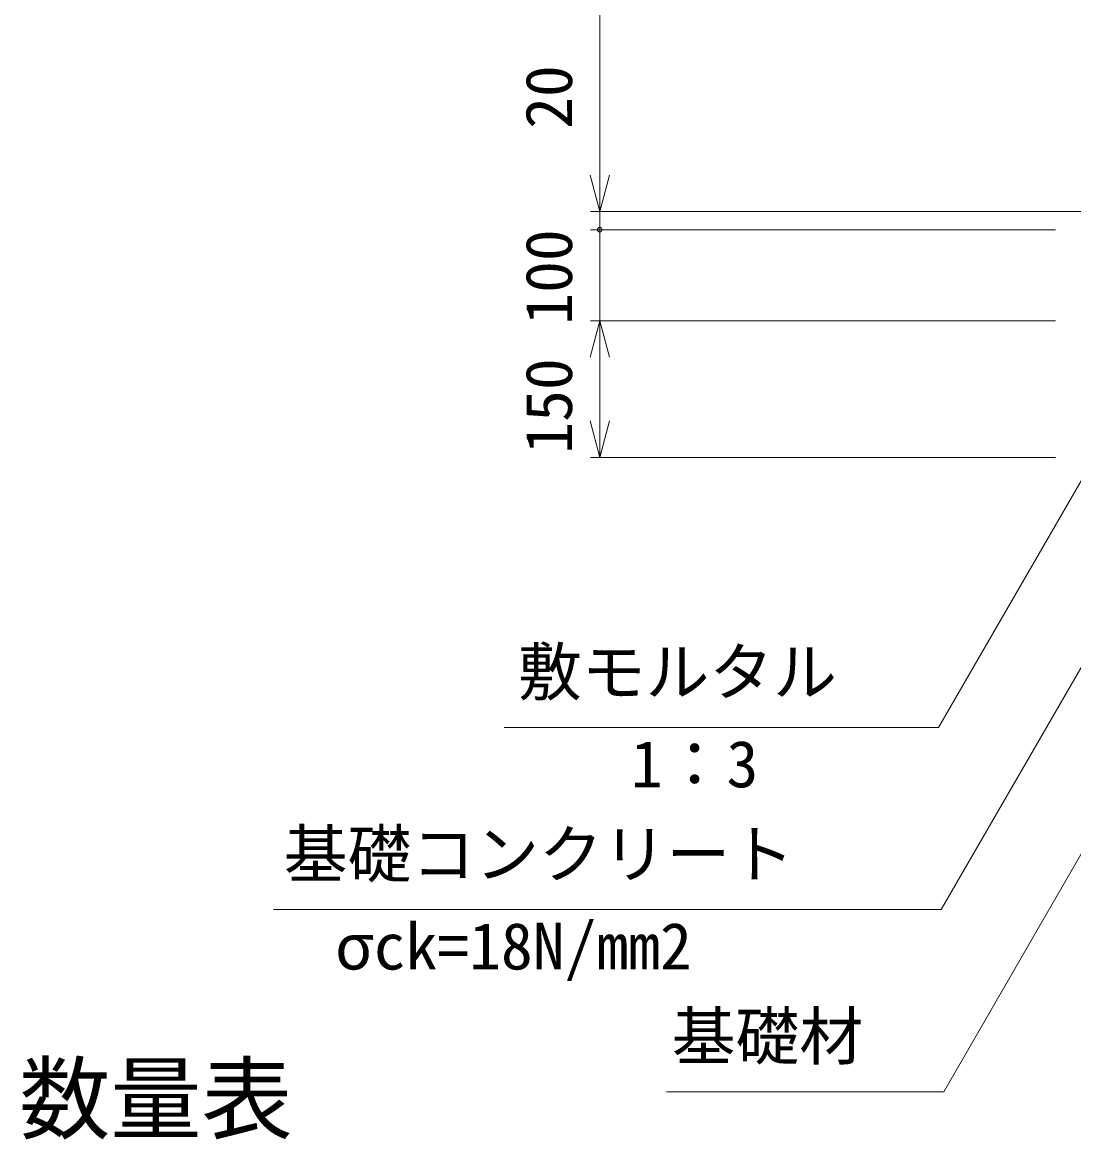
# Model space of a CAD drawing. Units: millimetres, scale not verified. Extents: x 0 to 252300, y 59400 to 118800.
# Drawn here: x 29545 to 35313, y 72495 to 78629 of the extents above; entities that cross this region are included whole.
import ezdxf
from ezdxf.enums import TextEntityAlignment as Align

# ---------------------------------------------------------------- set-up
doc = ezdxf.new("R2010")
doc.units = ezdxf.units.MM
doc.header["$LTSCALE"] = 300
for name, color, linetype, lineweight in [('0_2', 1, 'Continuous', 18), ('D-STR-DIM', 7, 'Continuous', 18), ('D-STR-HTXT', 7, 'Continuous', 18)]:
    doc.layers.add(name, color=color, linetype=linetype, lineweight=lineweight)
doc.layers.add('D-MTR', color=1, linetype='Continuous')
doc.styles.add('ＭＳ ゴシック', font='')
doc.styles.get('ＭＳ ゴシック').set_extended_font_data('MS Gothic')

msp = doc.modelspace()

# ---------------------------------------------------------------- linework, layer by layer
at = {"layer": '0_2'}
for p, q in [((32712.9, 77590.7), (32659.4, 77790.7)), ((32712.9, 77590.7), (32659.4, 77790.7)), ((32766.5, 77790.7), (32712.9, 77590.7)), ((32712.9, 77590.7), (32712.9, 77790.7)), ((32766.5, 77790.7), (32712.9, 77590.7)), ((32712.9, 77590.7), (32712.9, 77790.7)), ((32659.4, 76790.7), (32712.9, 76990.7)), ((32712.9, 76990.7), (32766.5, 76790.7)), ((32712.9, 76990.7), (32712.9, 76790.7)), ((32712.9, 76240.7), (32659.4, 76440.7)), ((32766.5, 76440.7), (32712.9, 76240.7)), ((32712.9, 76240.7), (32712.9, 76440.7))]:
    msp.add_line(p, q, dxfattribs=at)
for start, end in [(90, 270), (90, 270), (270, 90), (270, 90)]:
    msp.add_arc((32712.9, 77490.7), 12.5, start, end, dxfattribs=at)
at = {"layer": 'D-STR-DIM'}
for p, q in [((32712.9, 86390.7), (32712.9, 77790.7)), ((32712.9, 77790.7), (32712.9, 78556.4)), ((35712.9, 77590.7), (32662.9, 77590.7)), ((35712.9, 77590.7), (32662.9, 77590.7)), ((32712.9, 77490.7), (32712.9, 77590.7)), ((35212.9, 77490.7), (32662.9, 77490.7)), ((35212.9, 77490.7), (32662.9, 77490.7)), ((32712.9, 76990.7), (32712.9, 77490.7)), ((32712.9, 77490.7), (32712.9, 77290.7)), ((35212.9, 76990.7), (32662.9, 76990.7)), ((35212.9, 76990.7), (32662.9, 76990.7)), ((32712.9, 76440.7), (32712.9, 76790.7)), ((35212.9, 76240.7), (32662.9, 76240.7))]:
    msp.add_line(p, q, dxfattribs=at)
at = {"layer": 'D-STR-HTXT'}
for p, q in [((36088.3, 77384.9), (34571.8, 74758.1)), ((36479.4, 77035.8), (34586.5, 73758.1)), ((36635.4, 76290.3), (34601.3, 72758.1)), ((34571.8, 74758.1), (32187.6, 74758.1)), ((34586.5, 73758.1), (30922.5, 73758.1)), ((34601.3, 72758.1), (33078.5, 72758.1))]:
    msp.add_line(p, q, dxfattribs=at)

# ---------------------------------------------------------------- texts
at = {"layer": 'D-MTR', "style": 'ＭＳ ゴシック'}
msp.add_text('数量表', height=366.6, dxfattribs=at).set_placement((29527.9, 72426.6), align=Align.BOTTOM_LEFT)
at = {"layer": 'D-STR-DIM', "color": 1, "style": 'ＭＳ ゴシック'}
for s, p in [('20', (32637.9, 78044.4)), (' 100', (32637.9, 76794.7)), ('150', (32637.9, 76261.2))]:
    msp.add_text(s, height=256.6, rotation=90, dxfattribs=at).set_placement(p, align=Align.BOTTOM_LEFT)
at = {"layer": 'D-STR-HTXT', "color": 1, "style": 'ＭＳ ゴシック'}
for s, p in [('敷モルタル', (32264.4, 74858)), ('1：3', (32883.8, 74352.3)), ('基礎コンクリート', (30979.4, 73858)), ('σck=18N/mm2', (31260, 73352.3)), ('基礎材', (33107.9, 72858))]:
    msp.add_text(s, height=256.6, dxfattribs=at).set_placement(p, align=Align.BOTTOM_LEFT)

doc.saveas('drawing.dxf')
